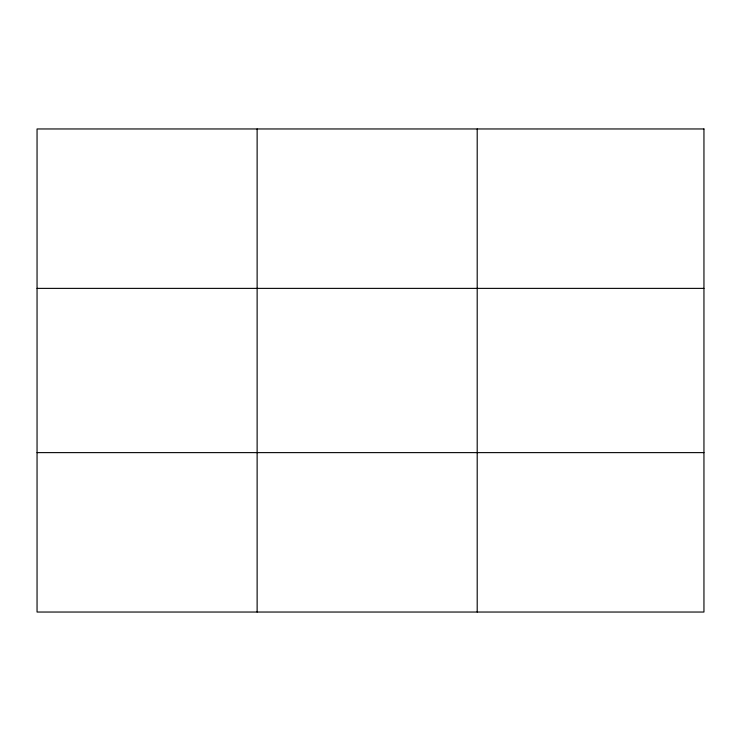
<?xml version="1.0" encoding="UTF-8"?>
<svg xmlns="http://www.w3.org/2000/svg" width="741" height="741" viewBox="0 0 741 741"><rect width="100%" height="100%" fill="white"/><g stroke="black" fill="none" stroke-linecap="round" stroke-linejoin="round"><path stroke-width="1.11" d="M257.127 612.038L257.127 128.962M477.204 612.038L477.204 128.962M37.05 288.379L703.95 288.379M37.05 452.621L703.95 452.621M703.95 128.962L703.95 612.038L37.05 612.038L37.05 128.962L703.95 128.962"/></g></svg>
